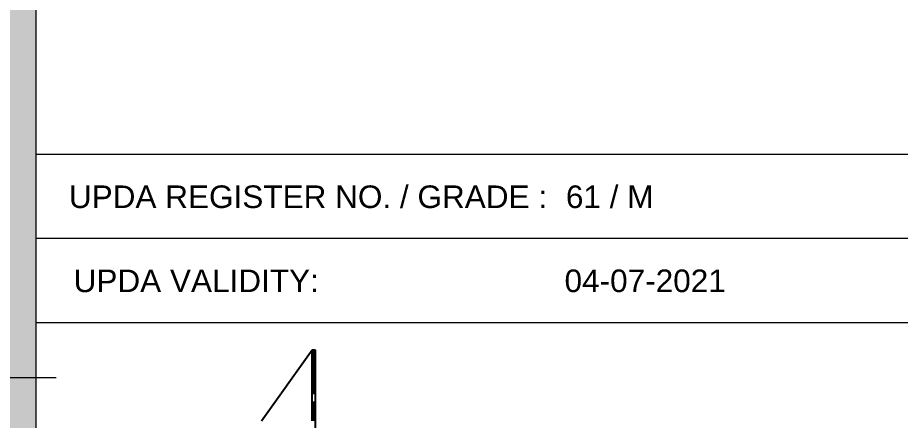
# Model space of a CAD drawing. Header units: inches. Extents: x -68096 to 69834, y -16833 to 17650.
# Drawn here: x 922.47 to 942.47, y 507.12 to 516.25 of the extents above; entities that cross this region are included whole.
import ezdxf

# ---------------------------------------------------------------- set-up
doc = ezdxf.new("R2010")
doc.units = ezdxf.units.IN
doc.header["$MEASUREMENT"] = 0
for name, color, linetype in [('DIM18', 40, 'Continuous'), ('SHEET', 2, 'Continuous'), ('WIN', 1, 'Continuous')]:
    doc.layers.add(name, color=color, linetype=linetype)
doc.layers.add('PEN45', color=7, linetype='Continuous', lineweight=50)
doc.styles.add('TITLE2', font='arial.ttf')

# ---------------------------------------------------------------- blocks, each defined once
blk = doc.blocks.new('sdfasdfww')
at = {"layer": 'DIM18', "color": 7, "ltscale": 0.05}
for p, q in [((1414.2031, -1506.6511), (1414.6561, -1506.0169)), ((1414.6561, -1506.6511), (1414.6561, -1506.0169)), ((1414.6833, -1506.0209), (1414.6561, -1506.0209)), ((1414.6833, -1506.0322), (1414.6561, -1506.0322)), ((1414.6833, -1506.0435), (1414.6561, -1506.0435)), ((1414.6833, -1506.0548), (1414.6561, -1506.0548)), ((1414.6833, -1506.0169), (1414.6833, -1507.7948)), ((1414.6833, -1506.0662), (1414.6561, -1506.0662)), ((1414.6833, -1506.0775), (1414.6561, -1506.0775)), ((1414.6833, -1506.0888), (1414.6561, -1506.0888)), ((1414.6833, -1506.1001), (1414.6561, -1506.1001)), ((1414.6833, -1506.1115), (1414.6561, -1506.1115)), ((1414.6833, -1506.1228), (1414.6561, -1506.1228)), ((1414.6833, -1506.1341), (1414.6561, -1506.1341)), ((1414.6833, -1506.1454), (1414.6561, -1506.1454)), ((1414.6833, -1506.1568), (1414.6561, -1506.1568)), ((1414.6833, -1506.1681), (1414.6561, -1506.1681)), ((1414.6833, -1506.1794), (1414.6561, -1506.1794)), ((1414.6833, -1506.1907), (1414.6561, -1506.1907)), ((1414.6833, -1506.2021), (1414.6561, -1506.2021)), ((1414.6833, -1506.2134), (1414.6561, -1506.2134)), ((1414.6833, -1506.2247), (1414.6561, -1506.2247)), ((1414.6833, -1506.236), (1414.6561, -1506.236)), ((1414.6833, -1506.2474), (1414.6561, -1506.2474)), ((1414.6833, -1506.2587), (1414.6561, -1506.2587)), ((1414.6833, -1506.27), (1414.6561, -1506.27)), ((1414.6833, -1506.2813), (1414.6561, -1506.2813)), ((1414.6833, -1506.2926), (1414.6561, -1506.2926)), ((1414.6833, -1506.304), (1414.6561, -1506.304)), ((1414.6833, -1506.3153), (1414.6561, -1506.3153)), ((1414.6833, -1506.3266), (1414.6561, -1506.3266)), ((1414.6833, -1506.3379), (1414.6561, -1506.3379)), ((1414.6833, -1506.3493), (1414.6561, -1506.3493)), ((1414.6833, -1506.3606), (1414.6561, -1506.3606)), ((1414.6833, -1506.3719), (1414.6561, -1506.3719)), ((1414.6833, -1506.3832), (1414.6561, -1506.3832)), ((1414.6833, -1506.3946), (1414.6561, -1506.3946)), ((1414.6833, -1506.4059), (1414.6561, -1506.4059)), ((1414.6833, -1506.4852), (1414.6561, -1506.4852)), ((1414.6833, -1506.4965), (1414.6561, -1506.4965)), ((1414.6833, -1506.5078), (1414.6561, -1506.5078)), ((1414.6833, -1506.5191), (1414.6561, -1506.5191)), ((1414.6833, -1506.5305), (1414.6561, -1506.5305)), ((1414.6833, -1506.5418), (1414.6561, -1506.5418)), ((1414.6833, -1506.5531), (1414.6561, -1506.5531)), ((1414.6833, -1506.5644), (1414.6561, -1506.5644)), ((1414.6833, -1506.5758), (1414.6561, -1506.5758)), ((1414.6833, -1506.5871), (1414.6561, -1506.5871)), ((1414.6833, -1506.5984), (1414.6561, -1506.5984)), ((1414.6833, -1506.6097), (1414.6561, -1506.6097)), ((1414.6833, -1506.6211), (1414.6561, -1506.6211)), ((1414.6833, -1506.6324), (1414.6561, -1506.6324)), ((1414.6833, -1506.6437), (1414.6561, -1506.6437))]:
    blk.add_line(p, q, dxfattribs=at)

msp = doc.modelspace()

# ---------------------------------------------------------------- hatches: boundary and pattern name
at = {"layer": 'WIN', "linetype": 'Continuous', "lineweight": 0}
h = msp.add_hatch(color=86, dxfattribs=at)
h.paths.add_polyline_path([(753.52048, 590.34425), (753.52048, 442.14684), (963.30992, 442.14684), (963.30992, 590.34425)])
h.paths.add_polyline_path([(922.89008, 589.71877), (922.89008, 442.80191), (962.68444, 442.80191), (962.68444, 589.71877)], flags=16)
h.paths.add_polyline_path([(922.26459, 442.80191), (754.14633, 442.80191), (754.14633, 589.71877), (922.26459, 589.71877)], flags=16)
h = msp.add_hatch(color=7, dxfattribs=at)
h.paths.add_polyline_path([(753.52048, 590.34425), (753.52048, 442.14684), (963.30992, 442.14684), (963.30992, 590.34425)])
h.paths.add_polyline_path([(922.89008, 589.71877), (922.89008, 442.80191), (962.68444, 442.80191), (962.68444, 589.71877)], flags=16)
h.paths.add_polyline_path([(922.26459, 442.80191), (754.14633, 442.80191), (754.14633, 589.71877), (922.26459, 589.71877)], flags=16)

# ---------------------------------------------------------------- linework, layer by layer
at = {"layer": 'PEN45', "lineweight": 0}
msp.add_lwpolyline([(753.52048, 590.34425), (922.89008, 590.34425), (922.89008, 442.84014), (753.52048, 442.84014)], close=True, dxfattribs=at)
at = {"layer": 'SHEET', "color": 7, "linetype": 'ByBlock', "lineweight": 0}
msp.add_line((881.56644, 508.0933), (923.34513, 508.0933), dxfattribs=at)
at = {"layer": 'WIN', "color": 7, "linetype": 'Continuous', "lineweight": 0}
for p, q in [((922.89008, 513.15228), (962.68444, 513.15228)), ((922.89008, 511.24777), (962.68444, 511.24777)), ((922.89008, 509.34327), (962.68444, 509.34327))]:
    msp.add_line(p, q, dxfattribs=at)
msp.add_lwpolyline([(962.68444, 589.71877), (922.89008, 589.71877), (922.89008, 442.80191), (962.68444, 442.80191)], close=True, dxfattribs=at)
msp.add_lwpolyline([(962.68444, 589.71877), (922.89008, 589.71877), (922.89008, 442.80191), (962.68444, 442.80191)], close=True, dxfattribs=at)
msp.add_lwpolyline([(922.89008, 509.34327), (962.68444, 509.34327)], dxfattribs=at)

# ---------------------------------------------------------------- block references
at = {"layer": 'DIM18', "color": 7, "lineweight": 0, "xscale": 2.53814304200138, "yscale": 2.53814304200138, "zscale": 2.53814304200138}
msp.add_blockref('sdfasdfww', (-2661.45191, 4331.20619), dxfattribs=at)

# ---------------------------------------------------------------- texts
at = {"layer": 'WIN', "color": 7, "linetype": 'Continuous', "lineweight": 0, "style": 'TITLE2'}
for s, height, p in [('UPDA REGISTER NO. / GRADE :', 0.5112836, (923.6353, 511.93317)), ('61 / M', 0.511284, (934.89474, 511.93317)), ('UPDA VALIDITY:', 0.5112836, (923.74262, 510.02866)), ('04-07-2021', 0.511284, (934.86406, 510.02866))]:
    msp.add_text(s, height=height, dxfattribs=at).set_placement(p)

doc.saveas('drawing.dxf')
